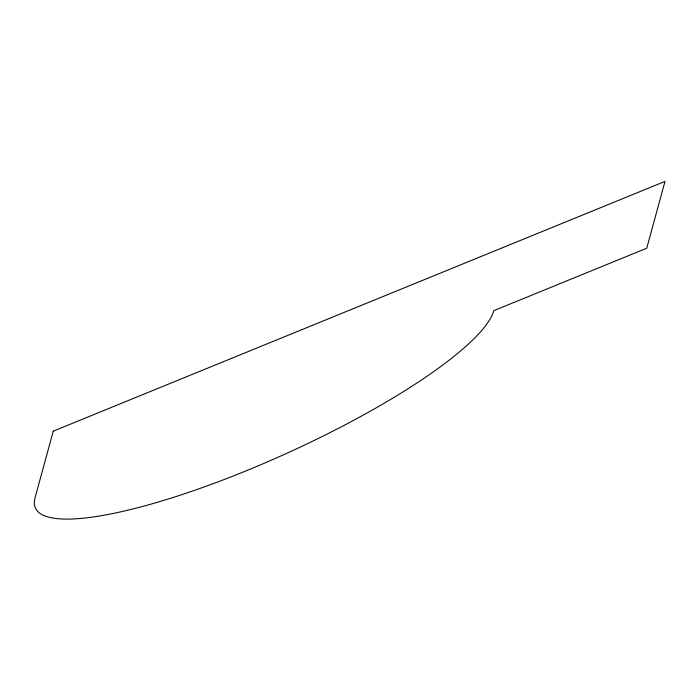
<?xml version="1.0" encoding="UTF-8"?>
<svg xmlns="http://www.w3.org/2000/svg" width="700" height="700" viewBox="0 0 700 700"><rect width="100%" height="100%" fill="white"/><g stroke="black" fill="none" stroke-linecap="round" stroke-linejoin="round"><path stroke-width="1.05" d="M53.252 431.165L35 497.989A251.51 54.005 -24.4 0 0 246.251 470.785A251.51 54.005 -24.4 0 0 493.815 310.66L646.747 248.22L665 181.396L53.252 431.165"/></g></svg>
